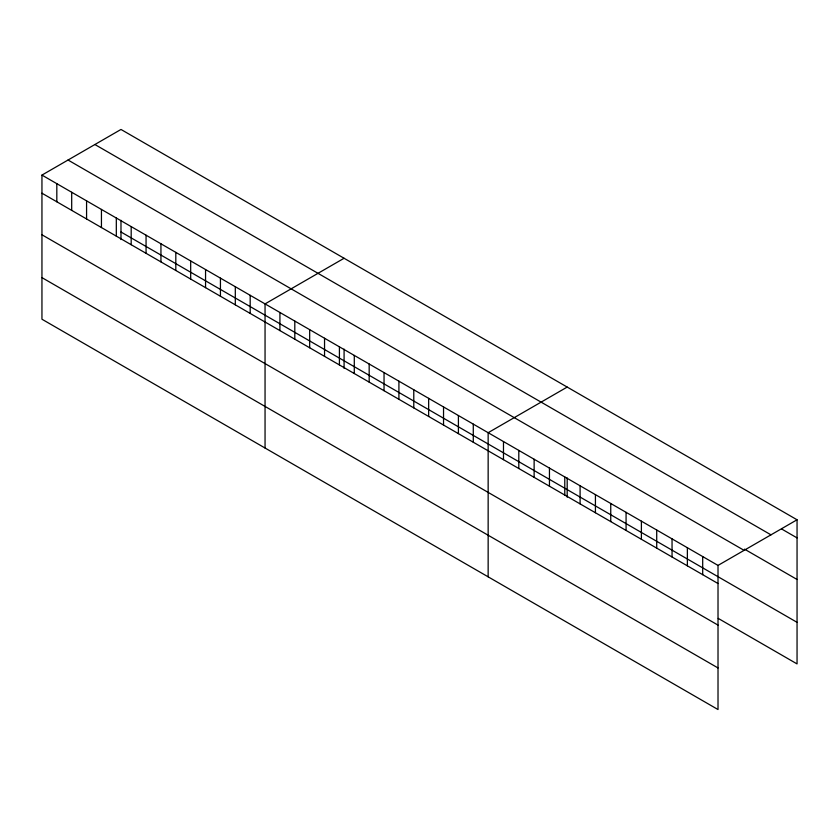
<?xml version="1.0" encoding="UTF-8"?>
<svg xmlns="http://www.w3.org/2000/svg" width="839" height="839" viewBox="0 0 839 839"><rect width="100%" height="100%" fill="white"/><g stroke="black" fill="none" stroke-linecap="round" stroke-linejoin="round"><path stroke-width="1.26" d="M41.95 175.089L718.016 565.413L718.016 709.542L41.95 319.219L41.95 175.089L120.984 129.458L797.05 519.781L797.05 663.911L718.236 618.406M344.084 258.265L265.051 303.896L265.051 448.016M567.185 387.073L488.151 432.704L488.151 576.823M718.016 565.413L797.05 519.781M781.728 529.042L797.05 537.893M94.901 144.518L770.968 534.842M744.508 549.146L797.05 579.476M68.032 160.029L744.099 550.353M120.984 232.004L797.05 622.328M41.95 193.201L718.016 583.524M41.95 234.784L718.016 625.107M41.95 277.625L718.016 667.949M702.694 556.572L702.694 574.673M687.372 547.72L687.372 565.832M672.049 538.869L672.049 556.981M656.717 530.028L656.717 548.129M641.395 521.176L641.395 539.288M626.072 512.335L626.072 530.437M610.75 503.484L610.75 521.596M595.428 494.632L595.428 512.744M580.095 485.791L580.095 503.893M567.185 477.926L567.185 497.17M564.773 476.94L564.773 495.052M549.451 468.099L549.451 486.201M534.128 459.248L534.128 477.36M518.806 450.396L518.806 468.508M503.484 441.555L503.484 459.657M473.28 424.115L473.28 442.226M458.409 415.536L458.409 433.637M443.537 406.946L443.537 425.048M428.656 398.357L428.656 416.469M413.784 389.768L413.784 407.88M398.913 381.179L398.913 399.291M384.042 372.6L384.042 390.701M369.17 364.011L369.17 382.112M354.289 355.421L354.289 373.533M344.084 349.118L344.084 368.363M339.417 346.832L339.417 364.944M324.546 338.243L324.546 356.355M309.675 329.664L309.675 347.766M294.804 321.075L294.804 339.176M279.922 312.486L279.922 330.597M250.179 295.307L250.179 313.419M235.308 286.728L235.308 304.83M220.437 278.139L220.437 296.24M205.555 269.55L205.555 287.662M190.684 260.96L190.684 279.072M175.812 252.371L175.812 270.483M160.941 243.792L160.941 261.894M146.059 235.203L146.059 253.305M131.188 226.614L131.188 244.726M120.984 220.311L120.984 239.566M116.317 218.025L116.317 236.137M101.446 209.435L101.446 227.547M86.574 200.857L86.574 218.958M71.693 192.267L71.693 210.369M56.821 183.678L56.821 201.79"/></g></svg>
